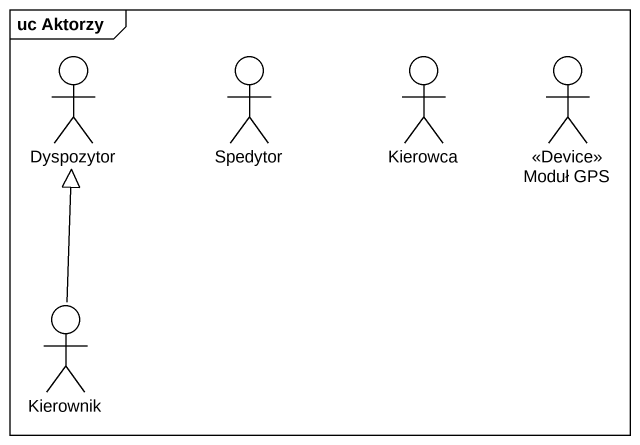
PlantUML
@startuml
mainframe uc Aktorzy
actor Dyspozytor
actor Spedytor
actor Kierowca
actor "Moduł GPS" as Moduł_GPS <<Device>>
actor Kierownik
Kierownik -up-|> Dyspozytor
@enduml
